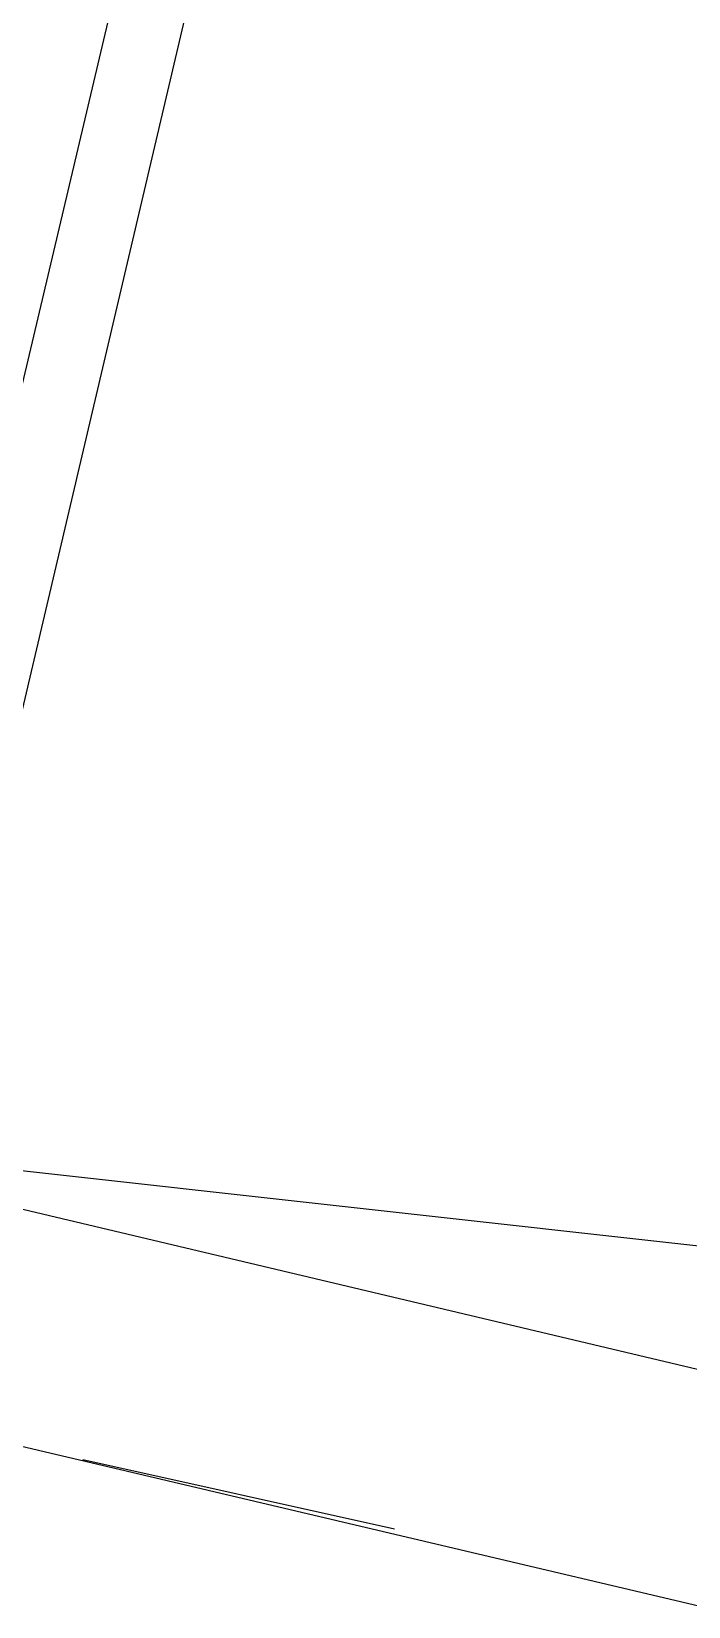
# Model space of a CAD drawing. Header units: feet. Extents: x -84 to 198, y -22 to 181.
# Drawn here: x 118.334 to 118.84, y 75.544 to 76.758 of the extents above; entities that cross this region are included whole.
import ezdxf

# ---------------------------------------------------------------- set-up
doc = ezdxf.new("R2010")
doc.units = ezdxf.units.FT
doc.layers.add('A-AREA-UNIDAD', color=30, linetype='CONTINUOUS')
doc.layers.add('A-LINEA', color=7, linetype='CONTINUOUS')

msp = doc.modelspace()

# ---------------------------------------------------------------- linework, layer by layer
at = {"layer": 'A-AREA-UNIDAD'}
msp.add_lwpolyline([(105.232, 79.2889), (117.472, 76.4089), (117.568, 75.9644), (119.328, 75.7689), (129.568, 73.3689), (129.68, 73.12), (130.8, 76.7289), (132.288, 79.8933)], dxfattribs=at)
at = {"layer": 'A-LINEA'}
for p, q in [((118.32, 76.4578), (119.96, 83.3911)), ((118.24, 75.8711), (129.4933, 73.2044)), ((118.3733, 75.6578), (118.6133, 75.6044))]:
    msp.add_line(p, q, dxfattribs=at)
for points in [[(137.56, 101.5111), (135.7467, 97.9511), (132.9467, 93.1644), (129.2133, 94.0444), (125.48, 94.9378), (124.7867, 91.9644), (124.4, 90.3378), (124.08, 90.4178), (123.04, 90.6578), (121.7867, 90.9511), (118.2, 75.6978), (129.9467, 72.9244)], [(123.9467, 43.9511), (123.92, 47.9511), (123.56, 53.4844), (119.8267, 54.3644), (116.1067, 55.2444), (116.8, 58.2178), (117.1867, 59.8444), (116.8667, 59.9111), (115.8267, 60.1644), (114.5867, 60.4578), (118.2, 75.6978), (129.9467, 72.9244)]]:
    msp.add_lwpolyline(points, dxfattribs=at)

doc.saveas('drawing.dxf')
